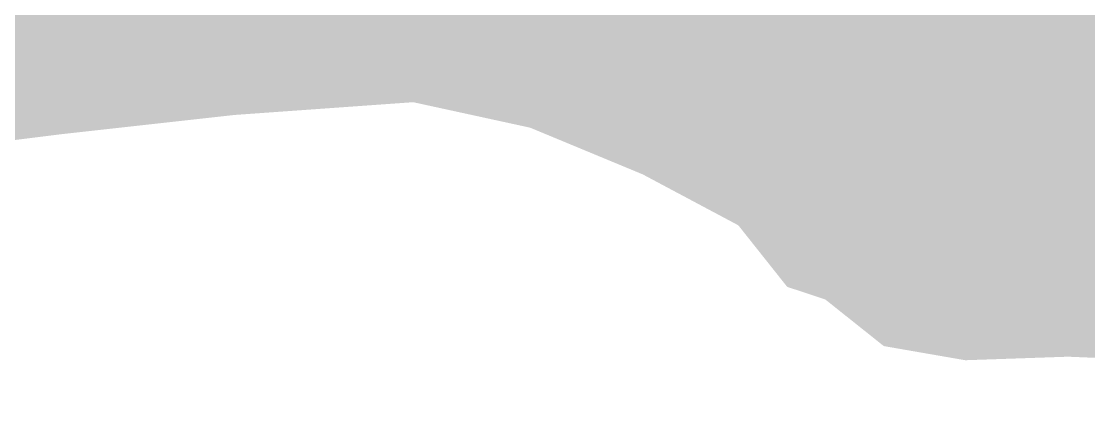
# Model space of a CAD drawing. Header units: inches. Extents: x 288635 to 693176, y 676945 to 1601077.
# Drawn here: x 558160 to 560712, y 828423 to 829336 of the extents above; entities that cross this region are included whole.
import ezdxf

# ---------------------------------------------------------------- set-up
doc = ezdxf.new("R2010")
doc.units = ezdxf.units.IN
doc.header["$MEASUREMENT"] = 0

msp = doc.modelspace()

# ---------------------------------------------------------------- hatches: boundary and pattern name
for points in [[(559077.0426, 831667.033), (559315.8031, 831479.0726), (559498.6835, 831159.032), (559574.8836, 830818.6713), (559625.6837, 830661.191), (559666.3238, 830579.9108), (559767.924, 830463.0706), (559889.8442, 830442.7505), (559986.3644, 830518.9507), (560021.9245, 830524.0307), (560143.8447, 830442.7505), (560235.2849, 830407.1905), (560357.2052, 830442.7505), (560372.4452, 830610.3909), (560418.1653, 830671.351), (560545.1656, 830559.5908), (560631.5257, 830295.4302), (560621.3657, 830117.6299), (560585.8056, 829934.7495), (560560.4056, 829853.4694), (560438.4853, 829695.989), (560352.1252, 829523.2687), (560296.2451, 829391.1884), (560291.165, 829254.0282), (560291.165, 829050.8278), (560250.525, 828862.8674), (560179.4048, 828740.9471), (560082.8846, 828669.827), (559991.4444, 828700.307), (559874.6042, 828847.6273), (559646.0038, 828969.5476), (559376.7632, 829081.3078), (559097.3627, 829142.2679), (558670.6418, 829111.7879), (558259.161, 829066.0678), (558015.3205, 829035.5877), (557827.3601, 829127.0279), (557583.5196, 829355.6284), (557314.2791, 829655.349), (557105.9987, 829746.7891), (556923.1183, 829767.1092), (556679.2778, 829741.7091), (556089.9966, 829624.8689), (555470.2354, 829391.1884), (555028.2745, 829233.7081), (554891.1142, 829447.0685), (554494.8735, 829899.1894), (554444.0733, 830097.3098), (554413.5933, 830346.2303), (554454.2334, 830503.7107), (554510.1135, 830706.9111), (554454.2334, 830955.8316), (554352.6332, 831052.3518), (554230.7129, 831113.3119), (553946.2324, 831047.2717), (553727.7919, 831042.1917), (553448.3914, 831138.7119), (553067.3906, 831255.5522), (552848.9502, 831392.7124), (552808.3101, 831524.7927), (552818.4701, 831677.193), (552889.5902, 831870.2334), (552996.2705, 831976.9136), (553128.3507, 832022.6337), (553372.1912, 831997.2336), (553626.1917, 831880.3934), (553859.8722, 831748.3131), (554022.4325, 831707.6731), (554195.1529, 831697.513), (554317.0731, 831804.1933), (554459.3134, 831799.1132), (554647.2738, 831748.3131), (554875.8742, 831651.793), (554972.3944, 831611.1529), (555160.3548, 831677.193), (555465.1554, 831870.2334), (555627.7157, 832007.3937), (555830.9161, 832114.0739), (555988.3964, 832149.6339), (556186.5168, 832149.6339), (556628.4777, 832012.4737), (556816.4381, 831961.6736), (557039.9585, 831824.5133), (557156.7988, 831743.2331), (557356.3351, 831656.031), (557680.0398, 831636.5529), (557801.9601, 831682.273), (557857.8402, 831799.1132), (557822.2801, 832053.1138), (557822.2801, 832195.354), (557852.7602, 832271.5542), (558000.0805, 832307.1143), (558218.5209, 832281.7142), (558513.1615, 832063.2738), (559077.0426, 831667.033)], [(561413.8473, 828710.4671), (561515.4475, 828456.4666), (561399.4045, 828423.015), (561221.6041, 828456.8818), (560967.6036, 828520.3819), (560662.803, 828533.0819), (560417.2692, 828524.6153), (560222.5354, 828558.482), (560082.8846, 828669.827), (560179.4048, 828740.9471), (560250.525, 828862.8674), (560291.165, 829050.8278), (560291.165, 829254.0282), (560296.2451, 829391.1884), (560352.1252, 829523.2687), (560438.4853, 829695.989), (560560.4056, 829853.4694), (560585.8056, 829934.7495), (560621.3657, 830117.6299), (560631.5257, 830295.4302), (560545.1656, 830559.5908), (560418.1653, 830671.351), (560390.3874, 830867.3466), (560547.8678, 830913.0667), (560778.846, 831042.1917), (560921.0863, 830849.1513), (560951.6014, 830807.0616), (561215.7269, 830442.7505), (561444.3273, 830132.8699), (561576.4076, 829889.0294), (561566.2476, 829629.9489), (561520.5275, 829467.3886), (561378.2872, 829274.3482), (561347.8072, 828979.7076), (561413.8473, 828710.4671)]]:
    msp.add_hatch(color=256).paths.add_polyline_path(points, flags=0)

doc.saveas('drawing.dxf')
